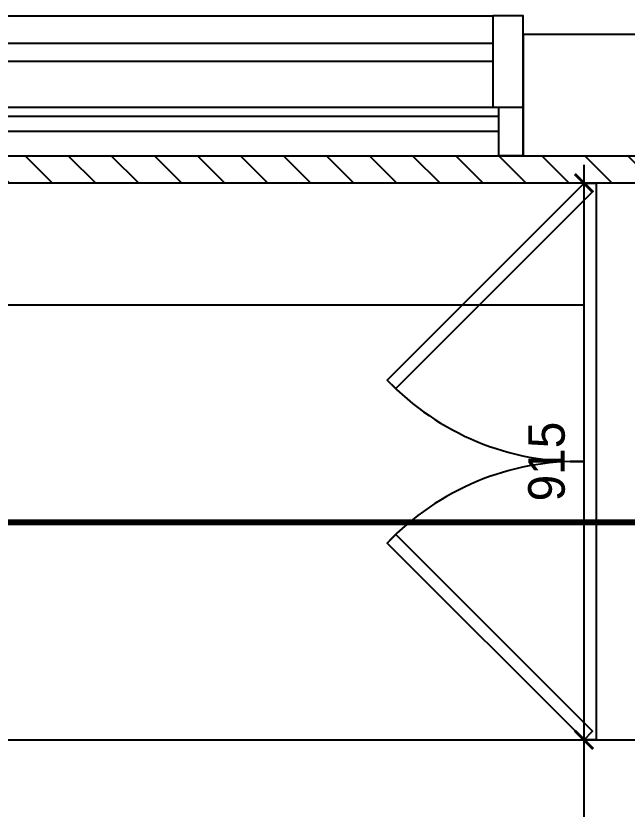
# Model space of a CAD drawing. Header units: millimetres. Extents: x 145965 to 228269, y 99354 to 115204.
# Drawn here: x 173015 to 174019, y 111686 to 112989 of the extents above; entities that cross this region are included whole.
import ezdxf

# ---------------------------------------------------------------- set-up
doc = ezdxf.new("R2010")
doc.units = ezdxf.units.MM
doc.header["$LTSCALE"] = 50
doc.linetypes.add('HID', pattern=[2.5, 1.5, -1])
for name, color, linetype in [('06-FUR', 6, 'Continuous'), ('07-DIM WAL', 5, 'Continuous'), ('3.기호.계단선', 30, 'Continuous'), ('RC-LIGHT', 7, 'Continuous'), ('벽1', 2, 'Continuous'), ('창호', 4, 'Continuous'), ('틀', 8, 'Continuous')]:
    doc.layers.add(name, color=color, linetype=linetype)
doc.styles.add('HY 울릉도 L', font='')
doc.styles.get('HY 울릉도 L').set_extended_font_data('HY울릉도L')
doc.dimstyles.new('30', dxfattribs={"dimscale": 30, "dimtxt": 2, "dimasz": 1, "dimexe": 1, "dimexo": 1, "dimgap": 1, "dimtad": 1, "dimdec": 0, "dimrnd": 0.05, "dimdsep": 46, "dimlunit": 6, "dimtxsty": 'HY 울릉도 L', "dimblk": 'ARCHTICK', "dimcen": 2.5, "dimdle": 1, "dimclrd": 133, "dimclre": 133, "dimclrt": 30, "dimadec": 0, "dimazin": 0, "dimtfac": 1, "dimtdec": 0, "dimtix": 1, "dimtmove": 2, "dimatfit": 3, "dimldrblk": 'ARCHTICK', "dimfxl": 1, "dimlwd": -1, "dimlwe": -1, "dimarcsym": 0})

# ---------------------------------------------------------------- blocks, each defined once
blk = doc.blocks.new('vidaisejh')
at = {"layer": '벽1'}
for p, q in [((152347.9, 72752.3), (152977.9, 72752.3)), ((152347.9, 72552.3), (152347.9, 72752.3)), ((152347.9, 72552.3), (152997.9, 72552.3)), ((152447.9, 71592.3), (152777.9, 71592.3)), ((152447.9, 71382.3), (152447.9, 71592.3))]:
    blk.add_line(p, q, dxfattribs=at)
at = {"layer": '창호'}
for p, q in [((149397.9, 72782.3), (152297.9, 72782.3)), ((149397.9, 72632.3), (152297.9, 72632.3)), ((149387.9, 72552.3), (152307.9, 72552.3))]:
    blk.add_line(p, q, dxfattribs=at)
for points in [[(152347.9, 72552.3), (152347.9, 72782.3), (152297.9, 72782.3), (152297.9, 72632.3), (152347.9, 72632.3)], [(152297.9, 72707.3), (150817.9, 72707.3), (150817.9, 72737.3), (152297.9, 72737.3)], [(152347.9, 72552.3), (152307.9, 72552.3), (152307.9, 72632.3)], [(152307.9, 72592.3), (150817.9, 72592.3), (150817.9, 72617.3), (152307.9, 72617.3)]]:
    blk.add_lwpolyline(points, dxfattribs=at)
at = {"layer": '틀'}
blk.add_line((152347.9, 72752.3), (152347.9, 72552.3), dxfattribs=at)
blk = doc.blocks.new('_ArchTick')
at = {"color": 0, "linetype": 'ByBlock', "const_width": 0.15}
blk.add_lwpolyline([(-0.5, -0.5), (0.5, 0.5)], dxfattribs=at)
blk = doc.blocks.new('*D682')
at = {"layer": '07-DIM WAL', "color": 133}
for p, q in [((173947.9, 111769.4), (173947.9, 112744.4)), ((173917.9, 112714.4), (173917.9, 112714.4)), ((173917.9, 111799.4), (173917.9, 111799.4))]:
    blk.add_line(p, q, dxfattribs=at)
at = {"layer": 'Defpoints', "color": 0}
for p in [(173947.9, 112714.4), (173947.9, 112714.4), (173947.9, 111799.4)]:
    blk.add_point(p, dxfattribs=at)
at = {"layer": '07-DIM WAL', "color": 133, "xscale": 30, "yscale": 30, "zscale": 30}
for p, rotation in [((173947.9, 112714.4), 90), ((173947.9, 111799.4), 270)]:
    blk.add_blockref('_ArchTick', p, dxfattribs=dict(at, rotation=rotation))
at = {"layer": '07-DIM WAL', "color": 30, "insert": (173886.6, 112256.9), "char_height": 60, "attachment_point": 5, "rotation": 90, "style": 'HY 울릉도 L'}
blk.add_mtext('915', dxfattribs=at)

msp = doc.modelspace()

# ---------------------------------------------------------------- hatches: boundary and pattern name
at = {"layer": '3.기호.계단선', "transparency": 33554687}
h = msp.add_hatch(dxfattribs=at)
h.set_pattern_fill('_USER', color=256, scale=50, angle=315, style=0, pattern_type=0)
h.set_pattern_definition([(315, (21500, 40207.184), (35.355339, 35.355339), [])])
h.paths.add_polyline_path([(170847.9, 108289.4), (170847.9, 112759.4), (174497.9, 112759.4), (174497.9, 112714.4), (170892.9, 112714.4), (170892.9, 108289.4)])

# ---------------------------------------------------------------- linework, layer by layer
at = {"layer": '06-FUR'}
for points in [[(173947.9, 112714.4), (173962, 112700.3), (173638.5, 112376.8), (173624.4, 112390.9)], [(173967.9, 111799.4), (173947.9, 111799.4), (173947.9, 112714.4), (173967.9, 112714.4)], [(173947.9, 111799.4), (173962, 111813.6), (173638.5, 112137.1), (173624.4, 112122.9)]]:
    msp.add_lwpolyline(points, close=True, dxfattribs=at)
for centre, start, end in [((173937.9, 112690.3), 223.6781, 271.3219), ((173937.9, 111823.6), 88.6781, 136.3219)]:
    msp.add_arc(centre, 433.5, start, end, dxfattribs=at)
at = {"layer": '3.기호.계단선'}
msp.add_lwpolyline([(170847.9, 108289.4), (170847.9, 112759.4), (174497.9, 112759.4), (174497.9, 112714.4), (170892.9, 112714.4), (170892.9, 108289.4), (170847.9, 108289.4)], dxfattribs=at)
at = {"layer": '3.기호.계단선', "linetype": 'HID', "const_width": 10}
msp.add_lwpolyline([(179997.9, 110588.8), (179997.9, 111467.6), (176158.9, 111467.6), (176158.9, 112156.9), (172992.3, 112156.9)], dxfattribs=at)
at = {"layer": 'RC-LIGHT'}
msp.add_line((170892.9, 111799.4), (173947.9, 111799.4), dxfattribs=at)
msp.add_lwpolyline([(170892.9, 112714.4), (170892.9, 112514.4), (173947.9, 112514.4), (173947.9, 112714.4)], dxfattribs=at)

# ---------------------------------------------------------------- block references
msp.add_blockref('vidaisejh', (21500, 40207.2))

# ---------------------------------------------------------------- dimensions: what is measured, and where the dimension line sits
at = {"layer": '07-DIM WAL'}
dim = msp.add_linear_dim(base=(173947.9, 112714.4), p1=(173947.9, 111799.4), p2=(173947.9, 112714.4), angle=90, dimstyle='30', dxfattribs=at)
dim.commit()
dim.dimension.update_dxf_attribs({"geometry": '*D682', "text_midpoint": (173886.6, 112256.9)})

doc.saveas('drawing.dxf')
